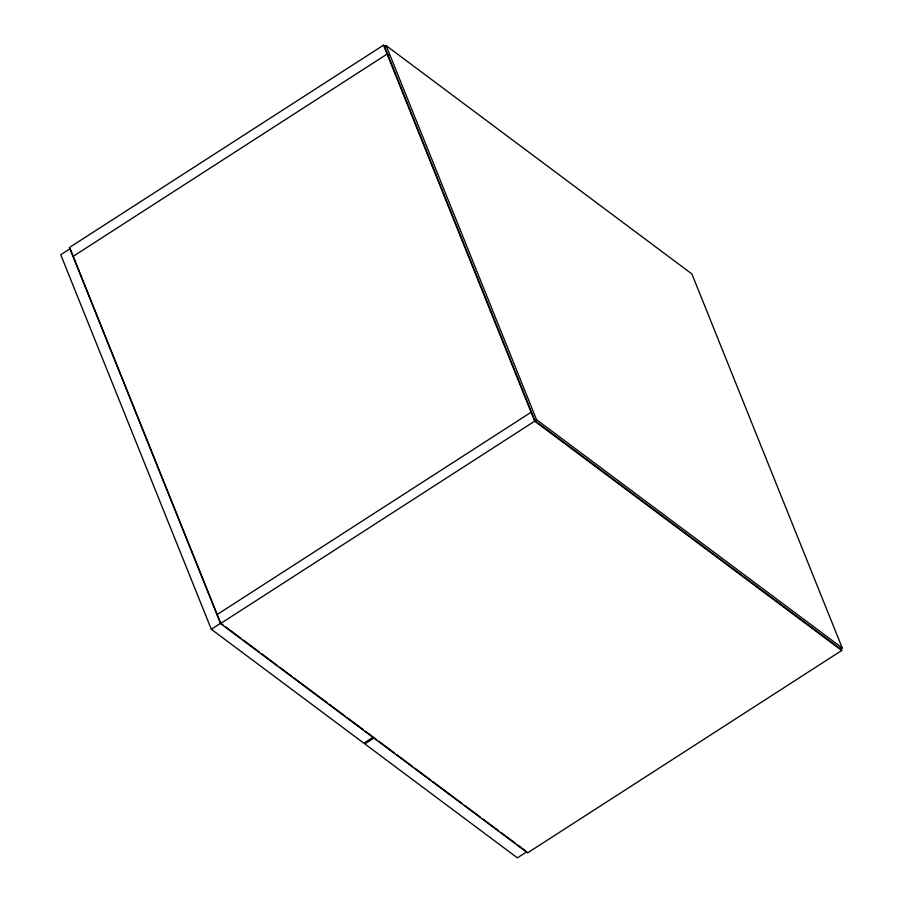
<?xml version="1.0" encoding="UTF-8"?>
<svg xmlns="http://www.w3.org/2000/svg" width="903" height="903" viewBox="0 0 903 903"><rect width="100%" height="100%" fill="white"/><g stroke="black" fill="none" stroke-linecap="round" stroke-linejoin="round"><path stroke-width="1.35" d="M385.784 46.832L383.527 45.15L69.384 247.546L220.558 623.578L527.589 852.883L841.731 650.487L840.704 647.936M386.145 45.613L384.576 46.629L534.937 420.674L840.682 649.009L842.251 648.004L691.89 273.948L386.145 45.613L536.517 419.669L842.251 648.004M72.974 256.475L387.116 54.078L389.058 55.523M216.968 614.65L531.111 412.253M220.738 623.205L70.174 248.652L60.749 254.725L211.313 629.267L220.738 623.205L222.996 624.887M534.937 420.674L536.517 419.669M220.558 623.578L534.7 421.182L841.731 650.487M225.253 626.58L241.078 638.387M243.336 640.08L259.161 651.898M261.418 653.58L277.232 665.398M279.501 667.08L291.929 676.37M294.186 678.051L326.954 702.523M329.223 704.216L345.036 716.034M347.294 717.716L363.119 729.534M365.376 731.216L373.289 737.13L363.864 743.203L211.313 629.267M376.517 739.534L374.248 737.853L364.835 743.925L517.374 857.85L526.799 851.777L517.758 845.027M378.775 741.228L394.588 753.046M396.857 754.727L412.671 766.545M414.928 768.227L430.754 780.045M433.011 781.738L462.392 803.67M464.65 805.363L480.475 817.181M482.733 818.863L498.558 830.681M500.815 832.363L515.5 843.334M383.527 45.15L534.7 421.182"/></g></svg>
